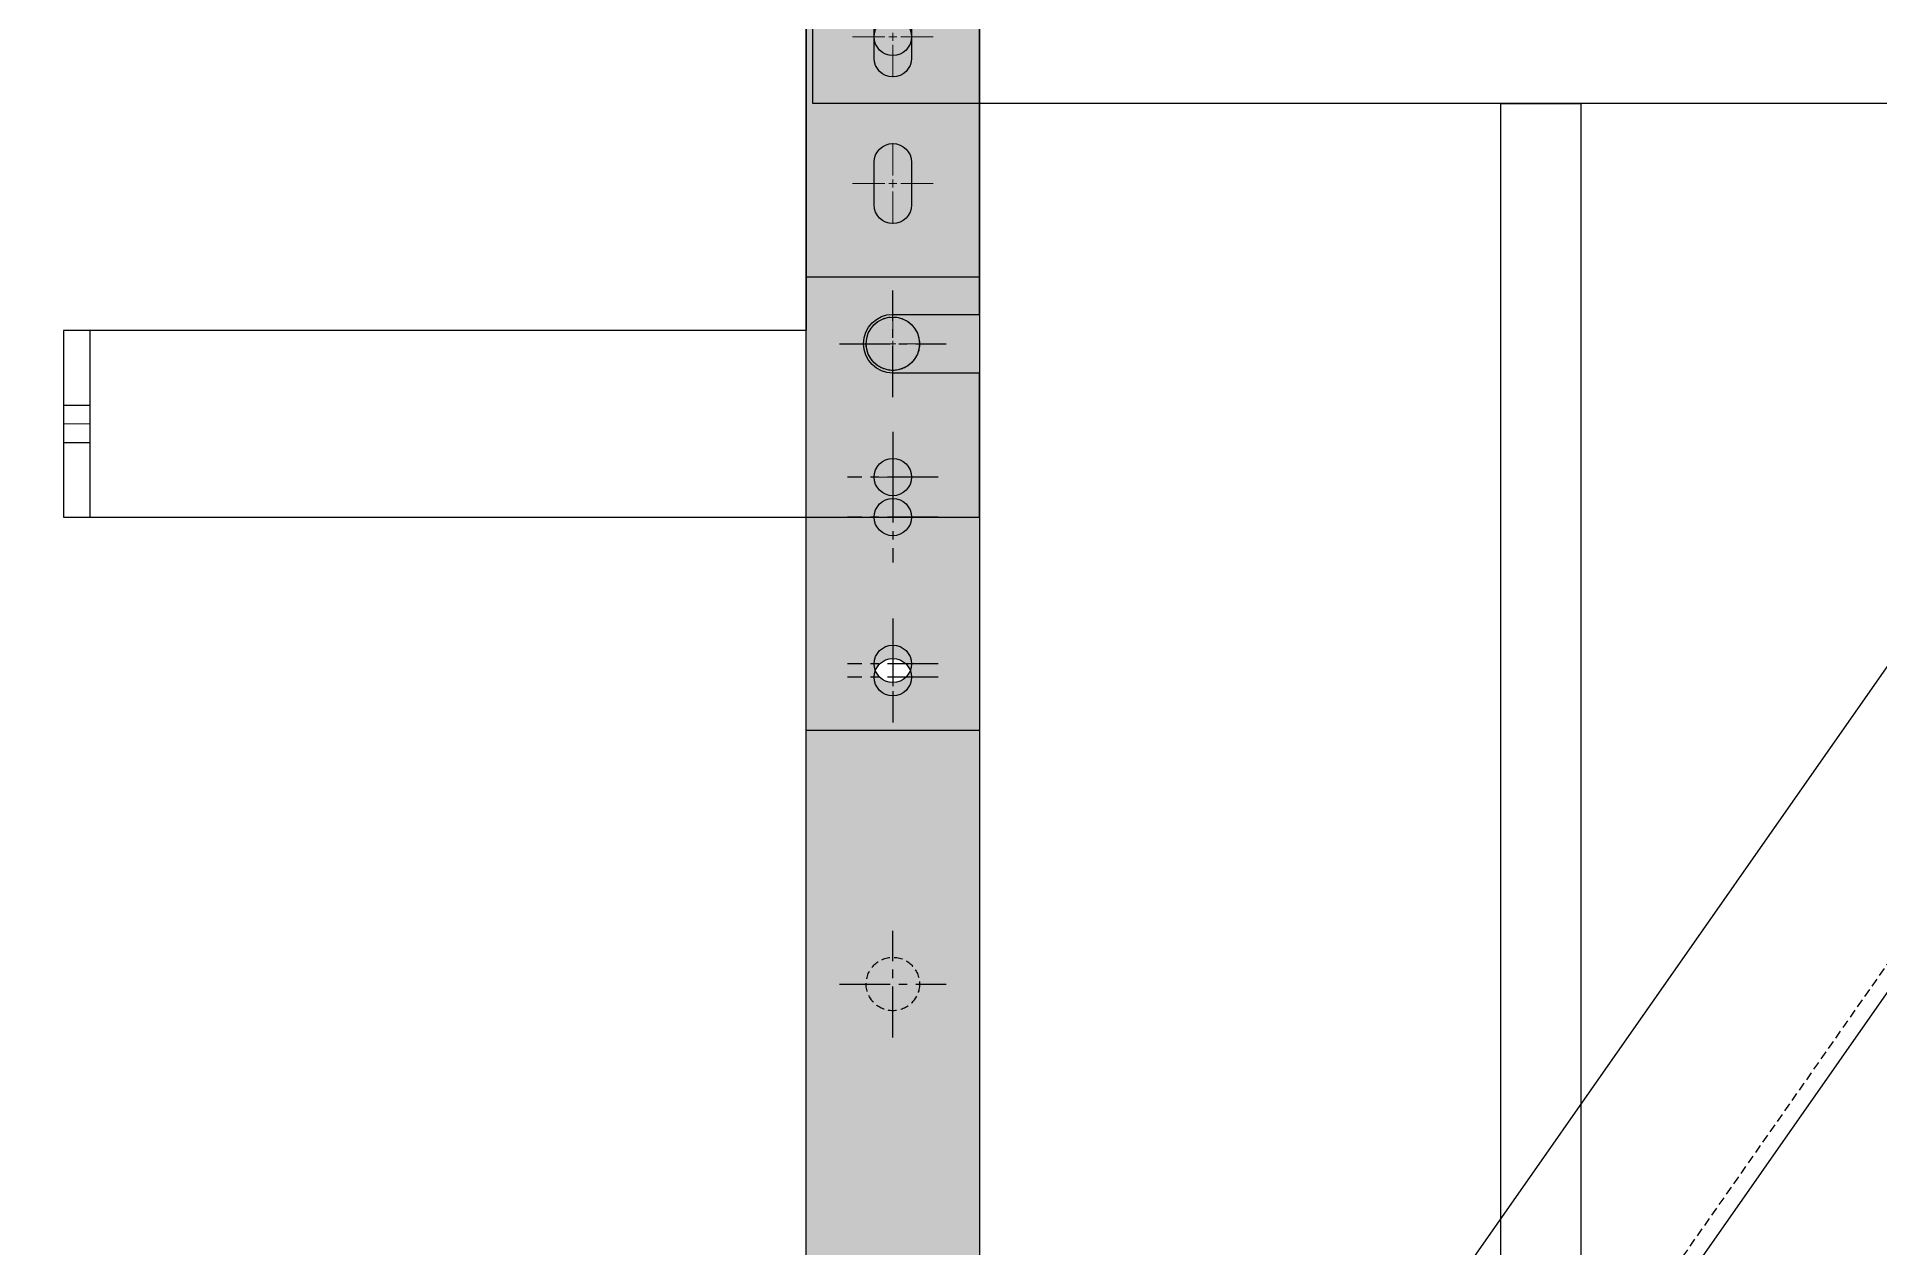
# Model space of a CAD drawing. Header units: millimetres. Extents: x -272986 to 200319, y -34579 to 49604.
# Drawn here: x -29551 to -28860, y 8654 to 9108 of the extents above; entities that cross this region are included whole.
import ezdxf

# ---------------------------------------------------------------- set-up
doc = ezdxf.new("R2010")
doc.units = ezdxf.units.MM
doc.linetypes.add('CENTER2', pattern=[28.575000000000003, 19.05, -3.175, 3.175, -3.175])
doc.linetypes.add('HIDDEN2', pattern=[4.762499999999999, 3.175, -1.5875])
doc.layers.get('Defpoints').update_dxf_attribs({"color": 9})
doc.layers.add('BALMORAL Centerline (ISO)', color=1, linetype='Continuous', lineweight=18, true_color=0xff0000)
for name, color, linetype in [('X 0001 M', 7, 'Continuous'), ('X 1001 M', 8, 'HIDDEN2'), ('X 2001 M', 1, 'CENTER2'), ('X 3001 D', 5, 'Continuous'), ('X 5001 H', 8, 'Continuous'), ('X 5199 H - Ladder', 255, 'Continuous')]:
    doc.layers.add(name, color=color, linetype=linetype)
doc.styles.add('BIT STD. 2.5', font='isocpeur.ttf', dxfattribs={"height": 2.5})
doc.styles.add('BIT STD. 3.0', font='isocpeur.ttf', dxfattribs={"height": 2.5})
doc.dimstyles.new('BIT STD. 2.5', dxfattribs={"dimtxt": 2.5, "dimasz": 2.5, "dimexe": 1, "dimexo": 0.75, "dimgap": 1, "dimtad": 1, "dimdec": 0, "dimdsep": 46, "dimtxsty": 'BIT STD. 2.5', "dimcen": 0, "dimadec": 0, "dimazin": 0, "dimtfac": 1, "dimtdec": 0, "dimtmove": 0, "dimatfit": 3, "dimfxl": 1, "dimtfill": 1, "dimlwd": -1, "dimlwe": -1, "dimarcsym": 0})
doc.dimstyles.new('BIT STD. 3.0', dxfattribs={"dimtxt": 3, "dimasz": 3, "dimexe": 1, "dimexo": 0.75, "dimgap": 1, "dimtad": 1, "dimdec": 0, "dimdsep": 46, "dimtxsty": 'BIT STD. 3.0', "dimcen": 0, "dimadec": 0, "dimazin": 0, "dimtfac": 1, "dimtdec": 0, "dimtmove": 0, "dimatfit": 3, "dimfxl": 1, "dimtfill": 1, "dimlwd": -1, "dimlwe": -1, "dimarcsym": 0})

# ---------------------------------------------------------------- blocks, each defined once
blk = doc.blocks.new('*D31')
at = {"layer": 'Defpoints', "color": 0, "transparency": 16777216}
for p in [(-29510.67678410279, 9502.029233528097), (-27304.06413126659, 9502.0292335281), (-29510.67678410279, 8302.029233528097)]:
    blk.add_point(p, dxfattribs=at)
at = {"layer": 'X 3001 D', "color": 0, "transparency": 16777216}
for p, q in [((-29465.67678410279, 9502.029233528097), (-27244.06413126659, 9502.0292335281)), ((-27304.06413126659, 8452.0292335281), (-27304.06413126659, 9352.0292335281)), ((-29465.67678410279, 8302.029233528097), (-27244.06413126659, 8302.0292335281))]:
    blk.add_line(p, q, dxfattribs=at)
for points in [[(-27329.06413126659, 9352.0292335281), (-27279.06413126659, 9352.0292335281), (-27304.06413126659, 9502.0292335281)], [(-27329.06413126659, 8452.0292335281), (-27279.06413126659, 8452.0292335281), (-27304.06413126659, 8302.0292335281)]]:
    blk.add_solid(points, dxfattribs=at)
at = {"layer": 'X 3001 D', "color": 0, "transparency": 16777216, "insert": (-27439.06413126658, 8902.029233528105), "char_height": 150, "attachment_point": 5, "rotation": 90, "style": 'BIT STD. 2.5', "bg_fill": 3, "box_fill_scale": 1.1, "bg_fill_color": 256, "bg_fill_true_color": 13158600, "bg_fill_transparency": 0}
blk.add_mtext('1200', dxfattribs=at)
blk = doc.blocks.new('*U63')
blk.add_line((70, -66.00000000000728), (1256.24782091157, 764.3734746380926))
blk.add_lwpolyline([(69.99999999999977, 19.44588931012868), (1186.613107667452, 801.0750646773456), (1256.24782091157, 764.3734746380926)])
at = {"layer": 'X 1001 M'}
blk.add_line((70, -58.67606663056699), (1250.279131204931, 767.5193252128854), dxfattribs=at)
blk = doc.blocks.new('Platform Side')
at = {"xscale": -1, "rotation": 90}
blk.add_blockref('*U63', (1161.502678048273, 1303.109964650725), dxfattribs=at)
blk = doc.blocks.new('Cage Hoop Side')
for p, q in [((-30, -25), (-30.00000000000728, 24.99999999999909)), ((777, -25), (-30, -25))]:
    blk.add_line(p, q)
blk.add_circle((0, 0), 7)
blk = doc.blocks.new('Middle Cage')
blk.add_lwpolyline([(228.0000000000036, -1644.999999999387), (258.0000000000036, -1644.999999999387), (258.0000000000036, -2554.999999999998), (228.0000000000036, -2554.999999999998)], close=True)
blk.add_blockref('Cage Hoop Side', (-5.093170329928398e-10, -1619.999999999387))
blk = doc.blocks.new('GALV-LAD-STND-01 stringer hole side elev')
at = {"layer": 'X 0001 M'}
blk.add_circle((0, 0), 7, dxfattribs=at)
at = {"layer": 'X 2001 M'}
for p, q in [((0, 17), (0, -17)), ((17, 0), (-17, 0))]:
    blk.add_line(p, q, dxfattribs=at)
blk = doc.blocks.new('GALV-LAD-STND-01 rung side elev')
at = {"layer": 'X 5199 H - Ladder'}
h = blk.add_hatch(color=256, dxfattribs=at)
edge = h.paths.add_edge_path()
edge.add_arc((0, 0), 10, 0, 360)
at = {"layer": 'X 1001 M'}
blk.add_circle((0, 0), 10, dxfattribs=at)
at = {"layer": 'X 2001 M'}
for p, q in [((0, -20.00000000000045), (0, 19.99999999999955)), ((-20, 0), (20, 0))]:
    blk.add_line(p, q, dxfattribs=at)
blk = doc.blocks.new('GALV-LAD-STND-01 2.00 ladder side elev')
at = {"layer": 'X 5199 H - Ladder'}
h = blk.add_hatch(color=256, dxfattribs=at)
h.paths.add_polyline_path([(200, 60), (265, 60), (265, -2509.999999999999), (200, -2509.999999999999)])
edge = h.paths.add_edge_path(flags=16)
edge.add_arc((232.5, -14.99999999999955), 7, 0, 360)
edge = h.paths.add_edge_path(flags=16)
edge.add_line((249.5, -14.99999999999955), (215.5, -14.99999999999955))
edge = h.paths.add_edge_path(flags=16)
edge.add_line((232.5, 2.000000000000455), (232.5, -31.99999999999955))
edge = h.paths.add_edge_path(flags=16)
edge.add_arc((232.5, -89.99999999999955), 7, 0, 360)
edge = h.paths.add_edge_path(flags=16)
edge.add_line((249.5, -89.99999999999955), (215.5, -89.99999999999955))
edge = h.paths.add_edge_path(flags=16)
edge.add_line((232.5, -72.99999999999955), (232.5, -106.9999999999995))
edge = h.paths.add_edge_path(flags=16)
edge.add_arc((232.5, -329.9999999999991), 7, 0, 360)
edge = h.paths.add_edge_path(flags=16)
edge.add_line((249.5, -329.9999999999991), (215.5, -329.9999999999991))
edge = h.paths.add_edge_path(flags=16)
edge.add_line((232.5, -312.9999999999991), (232.5, -346.9999999999991))
edge = h.paths.add_edge_path(flags=16)
edge.add_arc((232.5, -569.9999999999991), 7, 0, 360)
edge = h.paths.add_edge_path(flags=16)
edge.add_line((249.5, -569.9999999999991), (215.5, -569.9999999999991))
edge = h.paths.add_edge_path(flags=16)
edge.add_line((232.5, -552.9999999999991), (232.5, -586.9999999999991))
edge = h.paths.add_edge_path(flags=16)
edge.add_arc((232.5, -809.9999999999991), 7, 0, 360)
edge = h.paths.add_edge_path(flags=16)
edge.add_line((249.5, -809.9999999999991), (215.5, -809.9999999999991))
edge = h.paths.add_edge_path(flags=16)
edge.add_line((232.5, -792.9999999999991), (232.5, -826.9999999999991))
edge = h.paths.add_edge_path(flags=16)
edge.add_arc((232.5, -1049.999999999999), 7, 0, 360)
edge = h.paths.add_edge_path(flags=16)
edge.add_line((249.5, -1049.999999999999), (215.5, -1049.999999999999))
edge = h.paths.add_edge_path(flags=16)
edge.add_line((232.5, -1032.999999999999), (232.5, -1066.999999999999))
edge = h.paths.add_edge_path(flags=16)
edge.add_arc((232.5, -1289.999999999999), 7, 0, 360)
edge = h.paths.add_edge_path(flags=16)
edge.add_line((249.5, -1289.999999999999), (215.5, -1289.999999999999))
edge = h.paths.add_edge_path(flags=16)
edge.add_line((232.5, -1272.999999999999), (232.5, -1306.999999999999))
edge = h.paths.add_edge_path(flags=16)
edge.add_arc((232.5, -1529.999999999999), 7, 0, 360)
edge = h.paths.add_edge_path(flags=16)
edge.add_line((249.5, -1529.999999999999), (215.5, -1529.999999999999))
edge = h.paths.add_edge_path(flags=16)
edge.add_line((232.5, -1512.999999999999), (232.5, -1546.999999999999))
edge = h.paths.add_edge_path(flags=16)
edge.add_arc((232.5, -1769.999999999999), 7, 0, 360)
edge = h.paths.add_edge_path(flags=16)
edge.add_line((249.5, -1769.999999999999), (215.5, -1769.999999999999))
edge = h.paths.add_edge_path(flags=16)
edge.add_line((232.5, -1752.999999999999), (232.5, -1786.999999999999))
edge = h.paths.add_edge_path(flags=16)
edge.add_arc((232.5, -2009.999999999999), 7, 0, 360)
edge = h.paths.add_edge_path(flags=16)
edge.add_line((249.5, -2009.999999999999), (215.5, -2009.999999999999))
edge = h.paths.add_edge_path(flags=16)
edge.add_line((232.5, -1992.999999999999), (232.5, -2026.999999999999))
edge = h.paths.add_edge_path(flags=16)
edge.add_arc((232.5, -2429.999999999999), 7, 0, 360)
edge = h.paths.add_edge_path(flags=16)
edge.add_line((249.5, -2429.999999999999), (215.5, -2429.999999999999))
edge = h.paths.add_edge_path(flags=16)
edge.add_line((232.5, -2412.999999999999), (232.5, -2446.999999999999))
edge = h.paths.add_edge_path(flags=16)
edge.add_arc((232.5, -2484.999999999999), 7, 0, 360)
edge = h.paths.add_edge_path(flags=16)
edge.add_line((249.5, -2484.999999999999), (215.5, -2484.999999999999))
edge = h.paths.add_edge_path(flags=16)
edge.add_line((232.5, -2467.999999999999), (232.5, -2501.999999999999))
h = blk.add_hatch(color=256, dxfattribs=at)
edge = h.paths.add_edge_path()
edge.add_arc((232.5, 35.00000000000045), 10, 0, 360)
at = {"layer": 'X 0001 M'}
blk.add_lwpolyline([(200, 60), (265, 60), (265, -2509.999999999999), (200, -2509.999999999999)], close=True, dxfattribs=at)
blk.add_circle((232.5, 35.00000000000045), 10, dxfattribs=at)
at = {"layer": 'X 2001 M'}
for p, q in [((232.5, 15), (232.5, 55)), ((212.5, 35.00000000000045), (252.5, 35.00000000000045))]:
    blk.add_line(p, q, dxfattribs=at)
at = {"layer": 'X 0001 M'}
for name, p in [('GALV-LAD-STND-01 stringer hole side elev', (232.5, -14.99999999999955)), ('GALV-LAD-STND-01 stringer hole side elev', (232.5, -89.99999999999955)), ('GALV-LAD-STND-01 rung side elev', (232.5, -204.9999999999991)), ('GALV-LAD-STND-01 rung side elev', (232.5, -2364.999999999999)), ('GALV-LAD-STND-01 stringer hole side elev', (232.5, -2429.999999999999)), ('GALV-LAD-STND-01 stringer hole side elev', (232.5, -2484.999999999999))]:
    blk.add_blockref(name, p, dxfattribs=at)
blk = doc.blocks.new('*U303')
at = {"layer": 'BALMORAL Centerline (ISO)', "color": 0, "linetype": 'CENTER2', "transparency": 16777216}
for p, q in [((0, 2.999999999877764), (0, 15.11999999938882)), ((-15.11999999938882, 0), (-2.999999999877764, 0)), ((2.999999999877764, 0), (15.11999999938882, 0)), ((0, -15.11999999938882), (0, -2.999999999877764))]:
    blk.add_line(p, q, dxfattribs=at)
at = {"layer": 'BALMORAL Centerline (ISO)', "color": 0, "linetype": 'Continuous', "transparency": 16777216}
for p, q in [((-1.499999999938882, 0), (1.499999999938882, 0)), ((0, -1.499999999938882), (0, 1.499999999938882))]:
    blk.add_line(p, q, dxfattribs=at)
blk = doc.blocks.new('*U304')
at = {"layer": 'BALMORAL Centerline (ISO)', "color": 0, "linetype": 'CENTER2', "transparency": 16777216}
for p, q in [((0, 2.999999999877764), (0, 15.11999999938882)), ((-15.11999999938882, 0), (-2.999999999877764, 0)), ((2.999999999877764, 0), (15.11999999938882, 0)), ((0, -15.11999999938882), (0, -2.999999999877764))]:
    blk.add_line(p, q, dxfattribs=at)
at = {"layer": 'BALMORAL Centerline (ISO)', "color": 0, "linetype": 'Continuous', "transparency": 16777216}
for p, q in [((-1.499999999938882, 0), (1.499999999938882, 0)), ((0, -1.499999999938882), (0, 1.499999999938882))]:
    blk.add_line(p, q, dxfattribs=at)
blk = doc.blocks.new('*U301')
at = {"layer": 'BALMORAL Centerline (ISO)', "color": 0, "linetype": 'CENTER2', "transparency": 16777216}
for p, q in [((0, 2.2), (0, 11.12)), ((-11.12, 0), (-2.200000000000001, 0)), ((2.2, 0), (11.12, 0)), ((0, -11.12), (0, -2.200000000000001))]:
    blk.add_line(p, q, dxfattribs=at)
at = {"layer": 'BALMORAL Centerline (ISO)', "color": 0, "linetype": 'Continuous', "transparency": 16777216}
for p, q in [((-1.1, 0), (1.1, 0)), ((0, -1.1), (0, 1.1))]:
    blk.add_line(p, q, dxfattribs=at)
blk = doc.blocks.new('*U302')
at = {"layer": 'BALMORAL Centerline (ISO)', "color": 0, "linetype": 'CENTER2', "transparency": 16777216}
for p, q in [((0, 1.4), (0, 7.12)), ((-7.12, 0), (-1.4, 0)), ((1.4, 0), (7.12, 0)), ((0, -7.12), (0, -1.4))]:
    blk.add_line(p, q, dxfattribs=at)
at = {"layer": 'BALMORAL Centerline (ISO)', "color": 0, "linetype": 'Continuous', "transparency": 16777216}
for p, q in [((-0.7000000000000001, 0), (0.7000000000000001, 0)), ((0, -0.7000000000000001), (0, 0.7000000000000001))]:
    blk.add_line(p, q, dxfattribs=at)
blk = doc.blocks.new('*U300')
blk.add_lwpolyline([(10, -35), (278.5, -35), (278.5, -35), (343.5, -35), (343.5, 18.99999999999545), (311, 18.99999999999636, -0.9999999999999997), (311, 40.99999999999636), (343.5, 40.99999999999818), (343.5, 175), (278.5, 175), (278.5, 35), (10, 35)], format="xyb")
for points in [[(317.9999999997453, 153.0000000006066), (317.9999999997453, 137.0000000006066, -0.9999999999999999), (303.9999999997453, 137.0000000006066), (303.9999999997453, 153.0000000006066, -0.9999999999999999)], [(317.9999999997453, 98.00000000060663), (317.9999999997453, 82.00000000060663, -0.9999999999999999), (303.9999999997453, 82.00000000060663), (303.9999999997453, 98.00000000060663, -0.9999999999999999)]]:
    blk.add_lwpolyline(points, format="xyb", close=True)
blk.add_lwpolyline([(0, -35), (10, -35), (10, 35), (0, 35)], close=True)
blk.add_circle((311, -19.99999999999636), 7)
at = {"layer": 'BALMORAL Centerline (ISO)'}
blk.add_line((0, 0), (10, 0), dxfattribs=at)
at = {"layer": 'X 5001 H'}
for p, q in [((0, 7), (10, 7)), ((0, -7), (10, -7))]:
    blk.add_line(p, q, dxfattribs=at)
at = {"layer": 'BALMORAL Centerline (ISO)', "linetype": 'CENTER2', "rotation": 270}
for name, p in [('*U304', (311, 144.9999999999945)), ('*U303', (311, 89.99999999999454)), ('*U301', (311, 29.99999999999636)), ('*U302', (311, -19.99999999999636))]:
    blk.add_blockref(name, p, dxfattribs=at)
blk = doc.blocks.new('*D312')
at = {"layer": 'Defpoints', "color": 0, "transparency": 16777216}
for p in [(-28333.12225586301, 9572.029233528097), (-28227.58609450716, 9572.029233528097), (-33887.25192663548, 1987.029233528126)]:
    blk.add_point(p, dxfattribs=at)
at = {"layer": 'X 3001 D', "color": 0, "transparency": 16777216}
blk.add_line((-28288.12225586301, 9572.029233528097), (-27406.29005085096, 9572.029233528097), dxfattribs=at)
at = {"layer": 'X 3001 D', "color": 0, "transparency": 16777216, "insert": (-27786.93807267906, 9708.615181686351), "char_height": 150, "attachment_point": 5, "style": 'BIT STD. 3.0', "bg_fill": 3, "box_fill_scale": 1.1, "bg_fill_color": 256, "bg_fill_true_color": 13158600, "bg_fill_transparency": 0}
blk.add_mtext('{\\fArial|b0|i0|c0|p34;▼}7.585m', dxfattribs=at)

msp = doc.modelspace()

# ---------------------------------------------------------------- block references
at = {"layer": 'X 0001 M'}
msp.add_blockref('GALV-LAD-STND-01 2.00 ladder side elev', (-29462.17676430949, 11358.02923352809), dxfattribs=at)

# ---------------------------------------------------------------- next in the draw order: dimensions: what is measured, and where the dimension line sits
at = {"layer": 'X 3001 D', "color": 252}
dim = msp.add_linear_dim(base=(-27304.06413126659, 9502.0292335281), p1=(-29510.67678410278, 8302.029233528094), p2=(-29510.67678410278, 9502.029233528094), angle=90, dimstyle='BIT STD. 2.5', dxfattribs=at)
dim.commit()
dim.dimension.update_dxf_attribs({"geometry": '*D31', "text_midpoint": (-27439.06413126658, 8902.029233528105)})

# ---------------------------------------------------------------- next in the draw order: block references
for name, p in [('Middle Cage', (-29229.67676430949, 10728.02923352809)), ('Platform Side', (-29534.67676430949, 8302.098161658394)), ('*U300', (-29540.67676430974, 8963.029233528101))]:
    msp.add_blockref(name, p)
at = {"layer": 'X 0001 M'}
msp.add_blockref('GALV-LAD-STND-01 2.00 ladder side elev', (-29462.17676430949, 8958.029233528094), dxfattribs=at)

# ---------------------------------------------------------------- next in the draw order: dimensions: what is measured, and where the dimension line sits
at = {"layer": 'X 3001 D'}
dim = msp.add_ordinate_dim(feature_location=(-28333.12225586301, 9572.029233528097), offset=(105.53616135584889, 0), dtype=0, origin=(-33887.25192663548, 1987.029233528126), text='{\\fArial|b0|i0|c0|p34;▼}<>', dimstyle='BIT STD. 3.0', override={"dimdec": 3, "dimlfac": 0.001, "dimzin": 0, "dimpost": 'm'}, dxfattribs=at)
dim.commit()
dim.dimension.update_dxf_attribs({"geometry": '*D312', "text_midpoint": (-27786.93807267906, 9708.615181686351)})

doc.saveas('drawing.dxf')
